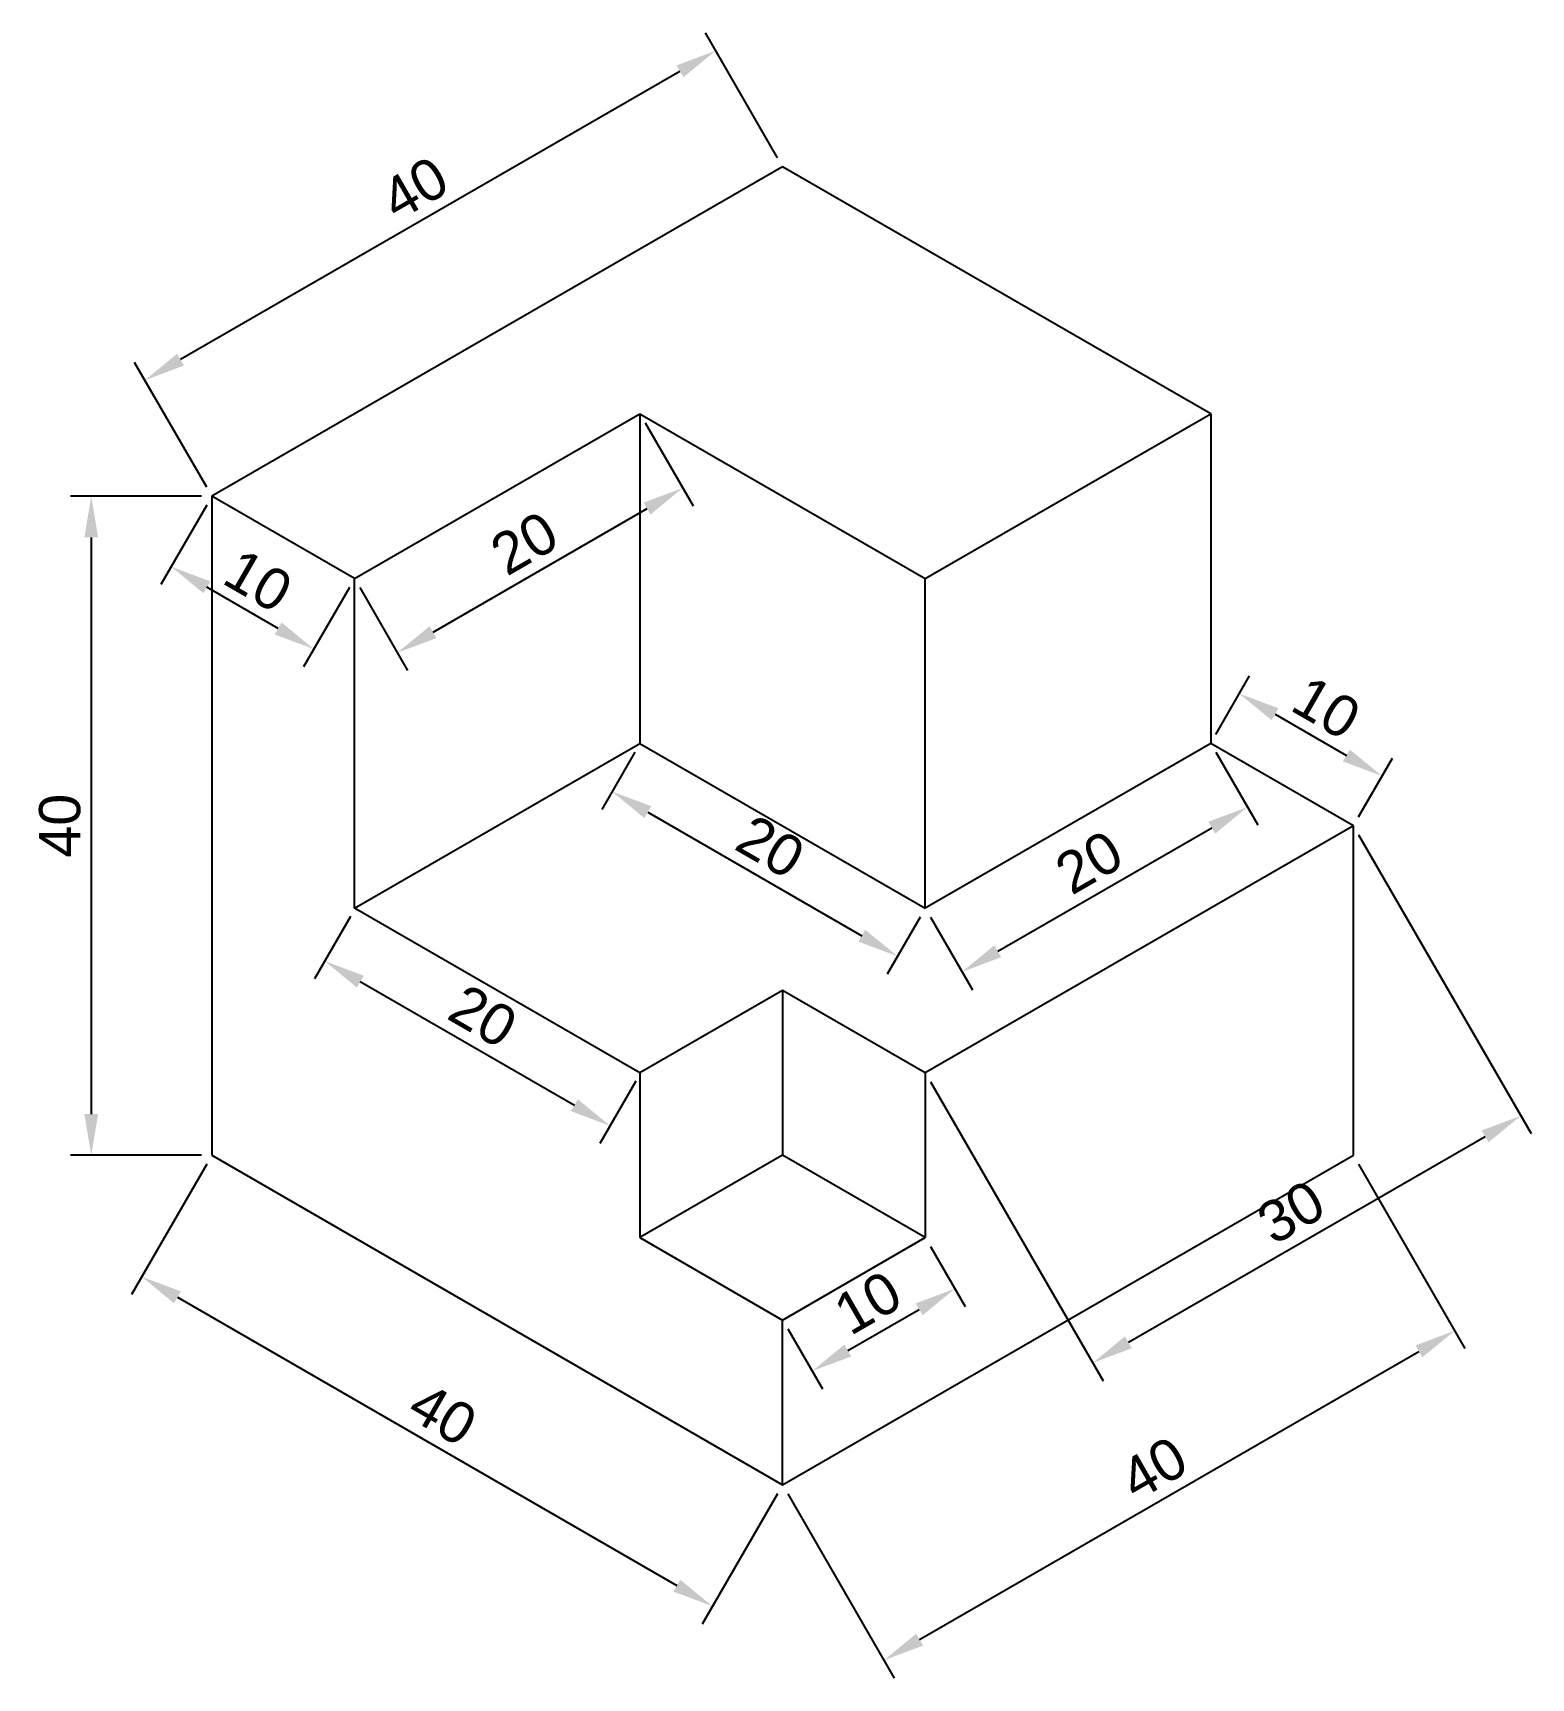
# Model space of a CAD drawing. Header units: millimetres. Extents: x 1642.7 to 1733.6, y 2282.5 to 2382.4.
import ezdxf

# ---------------------------------------------------------------- set-up
doc = ezdxf.new("R2010")
doc.units = ezdxf.units.MM
doc.layers.add('Cotas', color=5, linetype='Continuous')
doc.styles.get("Standard").update_dxf_attribs({"font": 'arial.ttf'})
doc.dimstyles.new('ISO-25', dxfattribs={"dimtxt": 2.5, "dimasz": 2.5, "dimexe": 1.25, "dimexo": 0.625, "dimtad": 1, "dimtxsty": 'Standard', "dimcen": 2.5, "dimadec": 0, "dimazin": 0, "dimtfac": 1, "dimtmove": 0, "dimatfit": 3, "dimfxl": 1, "dimarcsym": 0})

# ---------------------------------------------------------------- blocks, each defined once
blk = doc.blocks.new('*D3')
at = {"layer": 'Cotas', "color": 0, "lineweight": -2, "transparency": 16777216}
for p, q in [((1723.164, 2333.74), (1733.64, 2315.596)), ((1697.184, 2318.74), (1707.659, 2300.596)), ((1709.199, 2302.928), (1730.85, 2315.428))]:
    blk.add_line(p, q, dxfattribs=at)
at = {"layer": 'Cotas', "color": 0, "transparency": 16777216}
for points in [[(1730.642, 2315.789), (1731.058, 2315.068), (1733.015, 2316.678)], [(1708.991, 2303.289), (1709.408, 2302.568), (1707.034, 2301.678)]]:
    blk.add_solid(points, dxfattribs=at)
at = {"layer": 'Defpoints', "color": 0, "transparency": 16777216}
for p in [(1722.852, 2334.281), (1696.871, 2319.281), (1733.015, 2316.678)]:
    blk.add_point(p, dxfattribs=at)
at = {"layer": 'Cotas', "color": 0, "transparency": 16777216, "insert": (1719.073, 2310.826), "char_height": 2.5, "attachment_point": 5, "rotation": 30}
blk.add_mtext('30', dxfattribs=at)
blk = doc.blocks.new('*D4')
at = {"layer": 'Cotas', "color": 0, "lineweight": -2, "transparency": 16777216}
for p, q in [((1714.504, 2339.823), (1716.558, 2343.38)), ((1718.098, 2341.047), (1722.428, 2338.547)), ((1723.164, 2334.823), (1725.218, 2338.38))]:
    blk.add_line(p, q, dxfattribs=at)
at = {"layer": 'Cotas', "color": 0, "transparency": 16777216}
for points in [[(1718.306, 2341.408), (1717.89, 2340.686), (1715.933, 2342.297)], [(1722.636, 2338.908), (1722.22, 2338.186), (1724.593, 2337.297)]]:
    blk.add_solid(points, dxfattribs=at)
at = {"layer": 'Defpoints', "color": 0, "transparency": 16777216}
for p in [(1714.192, 2339.281), (1724.593, 2337.297), (1722.852, 2334.281)]:
    blk.add_point(p, dxfattribs=at)
at = {"layer": 'Cotas', "color": 0, "transparency": 16777216, "insert": (1721.214, 2341.444), "char_height": 2.5, "attachment_point": 5, "rotation": 330}
blk.add_mtext('10', dxfattribs=at)
blk = doc.blocks.new('*D5')
at = {"layer": 'Cotas', "color": 0, "lineweight": -2, "transparency": 16777216}
for p, q in [((1723.164, 2313.74), (1729.626, 2302.548)), ((1696.525, 2284.881), (1726.836, 2302.381)), ((1688.523, 2293.74), (1694.985, 2282.548))]:
    blk.add_line(p, q, dxfattribs=at)
at = {"layer": 'Cotas', "color": 0, "transparency": 16777216}
for points in [[(1726.628, 2302.741), (1727.044, 2302.02), (1729.001, 2303.631)], [(1696.317, 2285.241), (1696.734, 2284.52), (1694.36, 2283.631)]]:
    blk.add_solid(points, dxfattribs=at)
at = {"layer": 'Defpoints', "color": 0, "transparency": 16777216}
for p in [(1722.852, 2314.281), (1729.001, 2303.631), (1688.211, 2294.281)]:
    blk.add_point(p, dxfattribs=at)
at = {"layer": 'Cotas', "color": 0, "transparency": 16777216, "insert": (1710.73, 2295.277), "char_height": 2.5, "attachment_point": 5, "rotation": 30}
blk.add_mtext('40', dxfattribs=at)
blk = doc.blocks.new('*D6')
at = {"layer": 'Cotas', "color": 0, "lineweight": -2, "transparency": 16777216}
for p, q in [((1653.257, 2313.74), (1648.689, 2305.828)), ((1651.479, 2305.66), (1681.79, 2288.16)), ((1687.898, 2293.74), (1683.33, 2285.828))]:
    blk.add_line(p, q, dxfattribs=at)
at = {"layer": 'Cotas', "color": 0, "transparency": 16777216}
for points in [[(1651.687, 2306.021), (1651.271, 2305.299), (1649.314, 2306.91)], [(1681.998, 2288.521), (1681.582, 2287.799), (1683.955, 2286.91)]]:
    blk.add_solid(points, dxfattribs=at)
at = {"layer": 'Defpoints', "color": 0, "transparency": 16777216}
for p in [(1653.57, 2314.281), (1688.211, 2294.281), (1683.955, 2286.91)]:
    blk.add_point(p, dxfattribs=at)
at = {"layer": 'Cotas', "color": 0, "transparency": 16777216, "insert": (1667.585, 2298.557), "char_height": 2.5, "attachment_point": 5, "rotation": 330}
blk.add_mtext('40', dxfattribs=at)
blk = doc.blocks.new('*D7')
at = {"layer": 'Cotas', "color": 0, "lineweight": -2, "transparency": 16777216}
for p, q in [((1652.945, 2354.281), (1645.001, 2354.281)), ((1646.251, 2351.781), (1646.251, 2316.781)), ((1652.945, 2314.281), (1645.001, 2314.281))]:
    blk.add_line(p, q, dxfattribs=at)
at = {"layer": 'Cotas', "color": 0, "transparency": 16777216}
for points in [[(1645.834, 2351.781), (1646.668, 2351.781), (1646.251, 2354.281)], [(1645.834, 2316.781), (1646.668, 2316.781), (1646.251, 2314.281)]]:
    blk.add_solid(points, dxfattribs=at)
at = {"layer": 'Defpoints', "color": 0, "transparency": 16777216}
for p in [(1653.57, 2354.281), (1646.251, 2314.281), (1653.57, 2314.281)]:
    blk.add_point(p, dxfattribs=at)
at = {"layer": 'Cotas', "color": 0, "transparency": 16777216, "insert": (1644.35, 2334.281), "char_height": 2.5, "attachment_point": 5, "rotation": 90}
blk.add_mtext('40', dxfattribs=at)
blk = doc.blocks.new('*D8')
at = {"layer": 'Cotas', "color": 0, "lineweight": -2, "transparency": 16777216}
for p, q in [((1653.257, 2353.74), (1650.476, 2348.922)), ((1657.596, 2346.254), (1653.266, 2348.754)), ((1661.918, 2348.74), (1659.136, 2343.922))]:
    blk.add_line(p, q, dxfattribs=at)
at = {"layer": 'Cotas', "color": 0, "transparency": 16777216}
for points in [[(1653.474, 2349.115), (1653.057, 2348.394), (1651.101, 2350.004)], [(1657.804, 2346.615), (1657.387, 2345.894), (1659.761, 2345.004)]]:
    blk.add_solid(points, dxfattribs=at)
at = {"layer": 'Defpoints', "color": 0, "transparency": 16777216}
for p in [(1653.57, 2354.281), (1651.101, 2350.004), (1662.23, 2349.281)]:
    blk.add_point(p, dxfattribs=at)
at = {"layer": 'Cotas', "color": 0, "transparency": 16777216, "insert": (1656.381, 2349.151), "char_height": 2.5, "attachment_point": 5, "rotation": 330}
blk.add_mtext('10', dxfattribs=at)
blk = doc.blocks.new('*D9')
at = {"layer": 'Cotas', "color": 0, "lineweight": -2, "transparency": 16777216}
for p, q in [((1661.977, 2328.774), (1659.791, 2324.989)), ((1662.581, 2324.821), (1675.572, 2317.321)), ((1679.297, 2318.774), (1677.112, 2314.989))]:
    blk.add_line(p, q, dxfattribs=at)
at = {"layer": 'Cotas', "color": 0, "transparency": 16777216}
for points in [[(1662.79, 2325.182), (1662.373, 2324.46), (1660.416, 2326.071)], [(1675.78, 2317.682), (1675.363, 2316.96), (1677.737, 2316.071)]]:
    blk.add_solid(points, dxfattribs=at)
at = {"layer": 'Defpoints', "color": 0, "transparency": 16777216}
for p in [(1662.289, 2329.316), (1679.61, 2319.316), (1677.737, 2316.071)]:
    blk.add_point(p, dxfattribs=at)
at = {"layer": 'Cotas', "color": 0, "transparency": 16777216, "insert": (1670.027, 2322.718), "char_height": 2.5, "attachment_point": 5, "rotation": 330}
blk.add_mtext('20', dxfattribs=at)
blk = doc.blocks.new('*D10')
at = {"layer": 'Cotas', "color": 0, "lineweight": -2, "transparency": 16777216}
for p, q in [((1714.504, 2338.74), (1717.05, 2334.33)), ((1701.27, 2326.662), (1714.26, 2334.162)), ((1697.184, 2328.74), (1699.73, 2324.33))]:
    blk.add_line(p, q, dxfattribs=at)
at = {"layer": 'Cotas', "color": 0, "transparency": 16777216}
for points in [[(1714.052, 2334.523), (1714.469, 2333.802), (1716.425, 2335.412)], [(1701.062, 2327.023), (1701.478, 2326.302), (1699.105, 2325.412)]]:
    blk.add_solid(points, dxfattribs=at)
at = {"layer": 'Defpoints', "color": 0, "transparency": 16777216}
for p in [(1714.192, 2339.281), (1716.425, 2335.412), (1696.871, 2329.281)]:
    blk.add_point(p, dxfattribs=at)
at = {"layer": 'Cotas', "color": 0, "transparency": 16777216, "insert": (1706.814, 2332.059), "char_height": 2.5, "attachment_point": 5, "rotation": 30}
blk.add_mtext('20', dxfattribs=at)
blk = doc.blocks.new('*D11')
at = {"layer": 'Cotas', "color": 0, "lineweight": -2, "transparency": 16777216}
for p, q in [((1679.238, 2338.74), (1677.238, 2335.276)), ((1680.028, 2335.109), (1693.019, 2327.609)), ((1696.559, 2328.74), (1694.559, 2325.276))]:
    blk.add_line(p, q, dxfattribs=at)
at = {"layer": 'Cotas', "color": 0, "transparency": 16777216}
for points in [[(1680.237, 2335.469), (1679.82, 2334.748), (1677.863, 2336.359)], [(1693.227, 2327.969), (1692.81, 2327.248), (1695.184, 2326.359)]]:
    blk.add_solid(points, dxfattribs=at)
at = {"layer": 'Defpoints', "color": 0, "transparency": 16777216}
for p in [(1679.551, 2339.281), (1696.871, 2329.281), (1695.184, 2326.359)]:
    blk.add_point(p, dxfattribs=at)
at = {"layer": 'Cotas', "color": 0, "transparency": 16777216, "insert": (1687.474, 2333.005), "char_height": 2.5, "attachment_point": 5, "rotation": 330}
blk.add_mtext('20', dxfattribs=at)
blk = doc.blocks.new('*D12')
at = {"layer": 'Cotas', "color": 0, "lineweight": -2, "transparency": 16777216}
for p, q in [((1697.184, 2308.74), (1699.288, 2305.096)), ((1692.167, 2302.429), (1696.497, 2304.929)), ((1688.523, 2303.74), (1690.627, 2300.096))]:
    blk.add_line(p, q, dxfattribs=at)
at = {"layer": 'Cotas', "color": 0, "transparency": 16777216}
for points in [[(1696.289, 2305.289), (1696.706, 2304.568), (1698.663, 2306.179)], [(1691.959, 2302.789), (1692.376, 2302.068), (1690.002, 2301.179)]]:
    blk.add_solid(points, dxfattribs=at)
at = {"layer": 'Defpoints', "color": 0, "transparency": 16777216}
for p in [(1696.871, 2309.281), (1698.663, 2306.179), (1688.211, 2304.281)]:
    blk.add_point(p, dxfattribs=at)
at = {"layer": 'Cotas', "color": 0, "transparency": 16777216, "insert": (1693.382, 2305.325), "char_height": 2.5, "attachment_point": 5, "rotation": 30}
blk.add_mtext('10', dxfattribs=at)
blk = doc.blocks.new('*D13')
at = {"layer": 'Cotas', "color": 0, "lineweight": -2, "transparency": 16777216}
for p, q in [((1679.863, 2358.74), (1682.774, 2353.699)), ((1666.993, 2346.031), (1679.984, 2353.531)), ((1662.543, 2348.74), (1665.453, 2343.699))]:
    blk.add_line(p, q, dxfattribs=at)
at = {"layer": 'Cotas', "color": 0, "transparency": 16777216}
for points in [[(1679.775, 2353.892), (1680.192, 2353.17), (1682.149, 2354.781)], [(1666.785, 2346.392), (1667.202, 2345.67), (1664.828, 2344.781)]]:
    blk.add_solid(points, dxfattribs=at)
at = {"layer": 'Defpoints', "color": 0, "transparency": 16777216}
for p in [(1679.551, 2359.281), (1682.149, 2354.781), (1662.23, 2349.281)]:
    blk.add_point(p, dxfattribs=at)
at = {"layer": 'Cotas', "color": 0, "transparency": 16777216, "insert": (1672.538, 2351.428), "char_height": 2.5, "attachment_point": 5, "rotation": 30}
blk.add_mtext('20', dxfattribs=at)
blk = doc.blocks.new('*D14')
at = {"layer": 'Cotas', "color": 0, "lineweight": -2, "transparency": 16777216}
for p, q in [((1687.898, 2374.823), (1683.522, 2382.404)), ((1681.982, 2380.071), (1651.671, 2362.571)), ((1653.257, 2354.823), (1648.881, 2362.404))]:
    blk.add_line(p, q, dxfattribs=at)
at = {"layer": 'Cotas', "color": 0, "transparency": 16777216}
for points in [[(1681.773, 2380.432), (1682.19, 2379.71), (1684.147, 2381.321)], [(1651.462, 2362.932), (1651.879, 2362.21), (1649.506, 2361.321)]]:
    blk.add_solid(points, dxfattribs=at)
at = {"layer": 'Defpoints', "color": 0, "transparency": 16777216}
for p in [(1688.211, 2374.281), (1649.506, 2361.321), (1653.57, 2354.281)]:
    blk.add_point(p, dxfattribs=at)
at = {"layer": 'Cotas', "color": 0, "transparency": 16777216, "insert": (1665.875, 2372.968), "char_height": 2.5, "attachment_point": 5, "rotation": 30}
blk.add_mtext('40', dxfattribs=at)

msp = doc.modelspace()

# ---------------------------------------------------------------- linework, layer by layer
for p, q in [((1688.211, 2374.281), (1653.57, 2354.281)), ((1714.192, 2359.281), (1688.211, 2374.281)), ((1662.23, 2349.281), (1679.551, 2359.281)), ((1679.551, 2359.281), (1696.871, 2349.281)), ((1679.551, 2359.281), (1679.551, 2339.281)), ((1696.871, 2349.281), (1714.192, 2359.281)), ((1714.192, 2359.281), (1714.192, 2339.281)), ((1653.57, 2354.281), (1653.57, 2314.281)), ((1662.23, 2349.281), (1653.57, 2354.281)), ((1662.23, 2329.281), (1662.23, 2349.281)), ((1696.871, 2329.281), (1696.871, 2349.281)), ((1662.23, 2329.281), (1679.551, 2339.281)), ((1679.551, 2339.281), (1696.871, 2329.281)), ((1714.192, 2339.281), (1696.871, 2329.281)), ((1722.852, 2334.281), (1714.192, 2339.281)), ((1722.852, 2334.281), (1696.871, 2319.281)), ((1722.852, 2314.281), (1722.852, 2334.281)), ((1679.551, 2319.281), (1662.23, 2329.281)), ((1688.211, 2324.281), (1679.551, 2319.281)), ((1696.871, 2319.281), (1688.211, 2324.281)), ((1688.211, 2324.281), (1688.211, 2314.281)), ((1679.551, 2319.281), (1679.551, 2309.281)), ((1696.871, 2319.281), (1696.871, 2309.281)), ((1653.57, 2314.281), (1688.211, 2294.281)), ((1688.211, 2314.281), (1679.551, 2309.281)), ((1688.211, 2294.281), (1722.852, 2314.281)), ((1696.871, 2309.281), (1688.211, 2314.281)), ((1679.551, 2309.281), (1688.211, 2304.281)), ((1688.211, 2304.281), (1696.871, 2309.281)), ((1688.211, 2294.281), (1688.211, 2304.281))]:
    msp.add_line(p, q)

# ---------------------------------------------------------------- dimensions: what is measured, and where the dimension line sits
at = {"layer": 'Cotas'}
for p1, p2, distance, picture, middle in [((1688.211, 2374.281), (1653.57, 2354.281), -8.129, '*D14', (1665.875, 2372.968)), ((1662.23, 2349.281), (1679.551, 2359.281), -5.197, '*D13', (1672.538, 2351.428)), ((1653.57, 2354.281), (1653.57, 2314.281), -7.319, '*D7', (1644.35, 2334.281)), ((1662.23, 2349.281), (1653.57, 2354.281), 4.939, '*D8', (1656.381, 2349.151)), ((1714.192, 2339.281), (1722.852, 2334.281), 3.482, '*D4', (1721.214, 2341.444)), ((1679.551, 2339.281), (1696.871, 2329.281), -3.375, '*D11', (1687.474, 2333.005)), ((1696.871, 2329.281), (1714.192, 2339.281), -4.468, '*D10', (1706.814, 2332.059)), ((1696.871, 2319.281), (1722.852, 2334.281), -20.326, '*D3', (1719.073, 2310.826)), ((1662.289, 2329.316), (1679.61, 2319.316), -3.747, '*D9', (1670.027, 2322.718)), ((1653.57, 2314.281), (1688.211, 2294.281), -8.512, '*D6', (1667.585, 2298.557)), ((1688.211, 2294.281), (1722.852, 2314.281), -12.298, '*D5', (1710.73, 2295.277)), ((1688.211, 2304.281), (1696.871, 2309.281), -3.583, '*D12', (1693.382, 2305.325))]:
    dim = msp.add_aligned_dim(p1=p1, p2=p2, distance=distance, dimstyle='ISO-25', dxfattribs=at)
    dim.commit()
    dim.dimension.update_dxf_attribs({"geometry": picture, "text_midpoint": middle})

doc.saveas('drawing.dxf')
